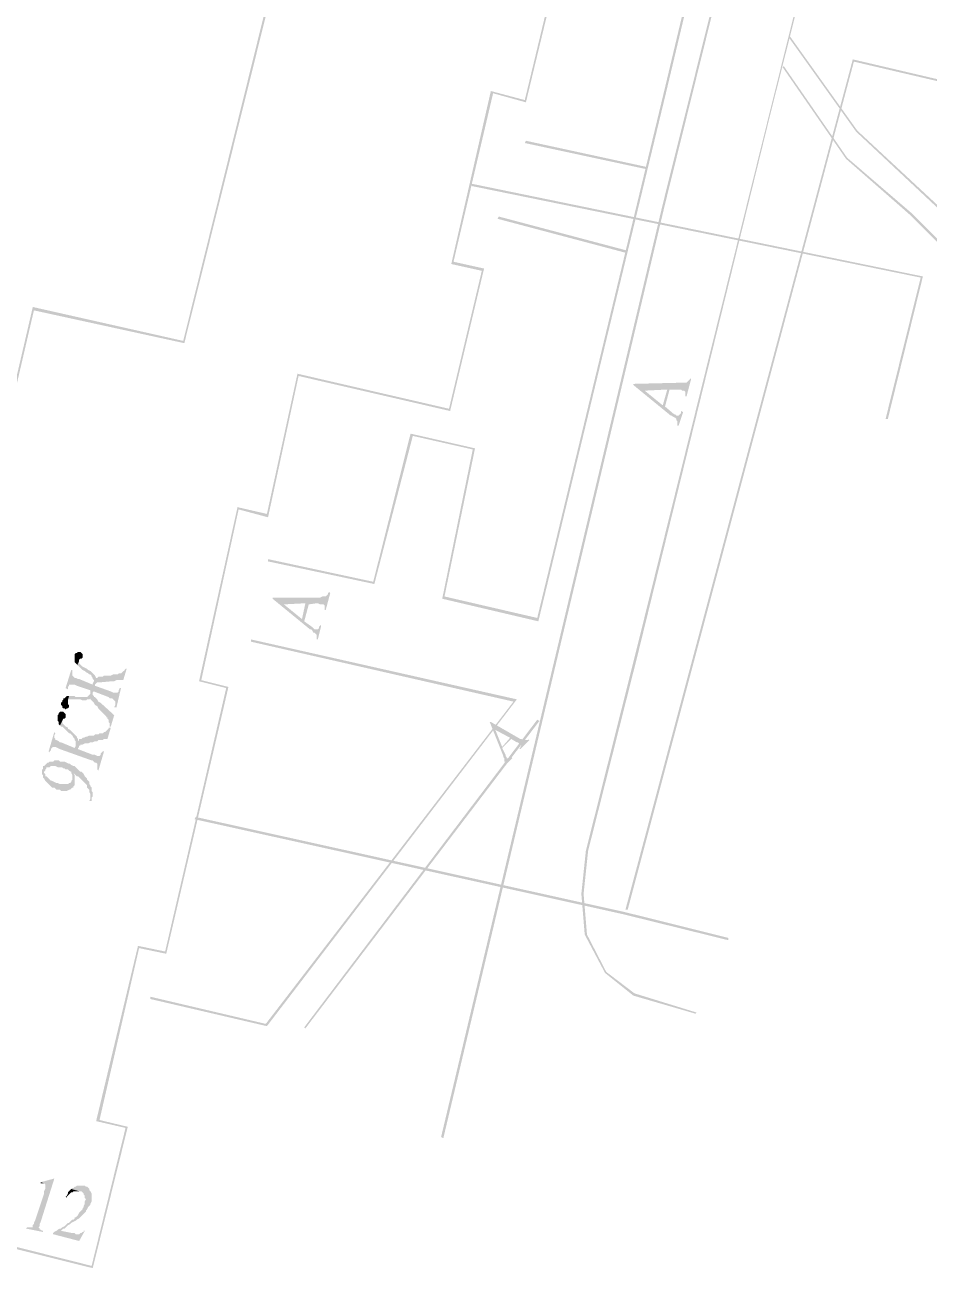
# Model space of a CAD drawing. Extents: x 243 to 885, y -99 to 1005.
# Drawn here: x 382.6 to 427.4, y 49.2 to 110.8 of the extents above; entities that cross this region are included whole.
import ezdxf

# ---------------------------------------------------------------- set-up
doc = ezdxf.new("R2010")
doc.units = 0
doc.header["$MEASUREMENT"] = 0
doc.layers.add('PDF _Сплошная заливка', color=7, linetype='Continuous')

msp = doc.modelspace()

# ---------------------------------------------------------------- hatches: boundary and pattern name
at = {"layer": 'PDF _Сплошная заливка', "linetype": 'ByBlock', "transparency": 33554559}
for points in [[(403.232, 55.723), (403.344, 55.667), (414.318, 101.916), (423.892, 140.55), (423.389, 143.63), (422.325, 145.758), (420.645, 147.437), (418.517, 148.053), (396.793, 152.924), (394.889, 149.957), (385.986, 151.973), (385.538, 155.276), (385.482, 155.276), (385.874, 151.861), (394.945, 149.845), (396.849, 152.812), (418.517, 147.997), (420.589, 147.325), (422.269, 145.702), (423.277, 143.574), (423.836, 140.55), (414.206, 101.916)], [(432.123, 118.938), (432.235, 118.938), (432.907, 122.577), (432.347, 124.985), (430.611, 126.552), (428.316, 127.168), (425.964, 126.608), (424.228, 125.489), (419.469, 106.34), (412.806, 79.464), (410.398, 69.889), (410.175, 67.761), (410.342, 65.746), (411.35, 63.842), (412.75, 62.722), (415.83, 61.826), (415.886, 61.882), (412.806, 62.834), (411.406, 63.898), (410.454, 65.746), (410.286, 67.761), (410.51, 69.889), (412.918, 79.408), (419.525, 106.34), (424.34, 125.433), (426.02, 126.552), (428.316, 127.056), (430.555, 126.44), (432.291, 124.929), (432.795, 122.577)], [(394.665, 84.335), (394.665, 84.223), (399.928, 83.103), (401.832, 90.438), (404.799, 89.766), (403.288, 82.375), (408.047, 81.255), (414.374, 107.459), (417.677, 121.345), (417.565, 121.345), (414.262, 107.459), (407.991, 81.423), (403.4, 82.487), (404.911, 89.822), (401.72, 90.55), (399.872, 83.215)], [(412.358, 66.977), (412.47, 66.977), (423.668, 108.971), (450.936, 102.588), (452.616, 110.259), (452.504, 110.315), (450.824, 102.7), (423.612, 109.083)], [(420.477, 110.259), (420.421, 110.203), (423.78, 105.5), (431.731, 98.053), (434.643, 95.141), (434.699, 95.253), (431.787, 98.165), (423.836, 105.556)], [(432.179, 95.645), (432.291, 95.701), (426.524, 101.468), (423.333, 104.212), (420.197, 108.747), (420.141, 108.691), (423.277, 104.156), (426.412, 101.412)], [(407.431, 105.052), (407.375, 104.94), (413.366, 103.652), (413.366, 103.764)], [(404.743, 102.924), (404.743, 102.812), (426.972, 98.277), (425.236, 91.278), (425.348, 91.278), (427.084, 98.333)], [(412.358, 99.509), (412.414, 99.621), (406.087, 101.3), (406.031, 101.188)], [(412.75, 93.014), (413.31, 92.678), (414.43, 92.734), (414.206, 91.95), (414.542, 92.734), (414.934, 92.734), (414.99, 92.734), (415.102, 92.734), (415.158, 92.678), (415.214, 92.678), (415.27, 92.678), (415.326, 92.622), (415.326, 92.566), (415.326, 92.51), (415.326, 92.398), (415.382, 92.398), (415.606, 93.237), (415.55, 93.293), (415.55, 93.237), (415.494, 93.181), (415.438, 93.126), (415.382, 93.07), (415.326, 93.07), (415.27, 93.07), (415.214, 93.07), (415.158, 93.07), (415.046, 93.07)], [(412.75, 93.014), (412.75, 92.958), (414.598, 91.446), (414.654, 91.446), (414.71, 91.39), (414.822, 91.334), (414.878, 91.278), (414.878, 91.222), (414.934, 91.166), (414.934, 91.11), (414.934, 91.054), (414.934, 90.942), (414.99, 90.942), (415.214, 91.614), (415.102, 91.67), (415.102, 91.614), (415.102, 91.558), (415.046, 91.502), (414.99, 91.446), (414.878, 91.446), (414.822, 91.502), (414.766, 91.502), (414.71, 91.558), (414.318, 91.894), (414.542, 92.734), (414.206, 91.95), (413.31, 92.678)], [(394.889, 82.431), (395.449, 82.095), (396.513, 82.151), (396.345, 81.367), (396.681, 82.095), (397.072, 82.151), (397.128, 82.151), (397.24, 82.095), (397.296, 82.095), (397.352, 82.095), (397.408, 82.095), (397.464, 82.039), (397.464, 81.983), (397.464, 81.927), (397.464, 81.815), (397.52, 81.815), (397.744, 82.655), (397.688, 82.711), (397.632, 82.655), (397.632, 82.599), (397.576, 82.543), (397.52, 82.487), (397.464, 82.487), (397.408, 82.487), (397.352, 82.487), (397.24, 82.431), (397.184, 82.431)], [(394.889, 82.431), (394.889, 82.375), (396.737, 80.863), (396.793, 80.863), (396.849, 80.807), (396.905, 80.695), (396.961, 80.695), (397.016, 80.639), (397.072, 80.583), (397.072, 80.527), (397.072, 80.471), (397.072, 80.359), (397.128, 80.359), (397.296, 81.031), (397.24, 81.087), (397.24, 81.031), (397.184, 80.975), (397.184, 80.919), (397.128, 80.863), (397.072, 80.863), (397.016, 80.863), (396.961, 80.863), (396.905, 80.919), (396.849, 80.975), (396.457, 81.255), (396.681, 82.095), (396.345, 81.367), (395.449, 82.095)], [(393.825, 80.359), (393.825, 80.247), (406.815, 77.28), (394.553, 61.322), (388.842, 62.666), (388.842, 62.554), (394.609, 61.21), (406.983, 77.392)], [(385.09, 79.52), (385.09, 79.24), (385.146, 79.184), (385.202, 79.128), (385.202, 79.072), (385.314, 79.296), (385.314, 79.352), (385.37, 79.408), (385.426, 79.408), (385.482, 79.464), (385.482, 79.52), (385.482, 79.576), (385.482, 79.632), (385.426, 79.688), (385.37, 79.744), (385.314, 79.744), (385.258, 79.744), (385.202, 79.688), (385.146, 79.688), (385.09, 79.632)], [(384.922, 78.848), (384.642, 77.952), (384.754, 77.896), (384.754, 78.008), (384.81, 78.064), (384.81, 78.12), (384.866, 78.12), (384.922, 78.12), (385.034, 78.12), (385.09, 78.12), (385.202, 78.064), (385.874, 77.84), (385.874, 77.784), (385.874, 77.728), (385.986, 78.176), (385.986, 78.12), (385.314, 78.4), (385.258, 78.4), (385.146, 78.456), (385.09, 78.456), (385.034, 78.512), (384.978, 78.568), (384.978, 78.624), (384.978, 78.68), (384.978, 78.736), (384.978, 78.848)], [(385.202, 79.072), (385.258, 79.072), (385.314, 79.016), (385.37, 78.96), (385.426, 78.904), (385.482, 78.848), (385.594, 78.792), (385.65, 78.736), (385.762, 78.68), (385.818, 78.624), (385.874, 78.624), (385.93, 78.568), (385.93, 78.512), (385.986, 78.456), (385.986, 78.4), (386.042, 78.344), (386.042, 78.288), (385.986, 78.176), (385.818, 77.392), (385.874, 77.448), (385.874, 77.392), (385.93, 77.336), (385.986, 77.28), (386.042, 77.224), (386.098, 77.112), (386.21, 77.056), (386.266, 76.944), (386.322, 76.888), (386.378, 76.832), (386.434, 76.776), (386.49, 76.72), (386.546, 76.664), (386.602, 76.608), (386.658, 76.552), (386.658, 76.496), (386.714, 76.496), (386.714, 76.44), (386.77, 76.384), (386.77, 76.328), (386.77, 76.272), (386.826, 76.216), (386.826, 76.16), (386.826, 76.048), (386.882, 76.048), (387.05, 76.608), (386.434, 77.168), (386.378, 77.224), (386.266, 77.28), (386.21, 77.392), (386.154, 77.448), (386.098, 77.504), (386.042, 77.504), (386.042, 77.56), (385.986, 77.616), (385.986, 77.672), (385.986, 77.728), (386.098, 78.12), (386.21, 78.456), (386.154, 78.456), (386.098, 78.568), (386.042, 78.624), (385.986, 78.68), (385.93, 78.736), (385.874, 78.792), (385.762, 78.848), (385.706, 78.904), (385.594, 78.96), (385.482, 79.016), (385.426, 79.072), (385.37, 79.128), (385.314, 79.184), (385.314, 79.296)], [(386.21, 78.456), (386.098, 78.12), (386.154, 78.176), (386.21, 78.232), (386.266, 78.232), (386.322, 78.232), (386.938, 78.288), (387.05, 78.288), (387.162, 78.344), (387.274, 78.344), (387.33, 78.344), (387.386, 78.344), (387.442, 78.344), (387.498, 78.344), (387.666, 78.904), (387.61, 78.904), (387.554, 78.848), (387.554, 78.792), (387.498, 78.792), (387.442, 78.736), (387.386, 78.68), (387.33, 78.68), (387.274, 78.68), (387.218, 78.624), (387.162, 78.624), (387.05, 78.624), (386.994, 78.624), (386.882, 78.568), (386.826, 78.568), (386.714, 78.568), (386.658, 78.568), (386.546, 78.568), (386.49, 78.512), (386.434, 78.512), (386.378, 78.512), (386.322, 78.512), (386.266, 78.512)], [(384.81, 77.56), (384.754, 77.336), (384.754, 77.392), (384.866, 77.392), (384.922, 77.392), (384.978, 77.392), (385.09, 77.392), (385.202, 77.392), (385.258, 77.392), (385.37, 77.392), (385.482, 77.336), (385.538, 77.336), (385.594, 77.336), (385.65, 77.336), (385.706, 77.392), (385.818, 77.392), (385.986, 78.176), (385.874, 77.728), (385.874, 77.672), (385.818, 77.616), (385.762, 77.56), (385.706, 77.504), (385.594, 77.504), (385.538, 77.504), (385.482, 77.504), (385.426, 77.504), (385.314, 77.504), (385.202, 77.504), (385.146, 77.504), (385.09, 77.56), (384.978, 77.56), (384.922, 77.56), (384.866, 77.56)], [(386.098, 78.12), (385.986, 77.728), (386.042, 77.784), (386.77, 77.504), (386.826, 77.448), (386.938, 77.448), (386.994, 77.392), (387.05, 77.336), (387.106, 77.28), (387.106, 77.168), (387.106, 77.112), (387.05, 77), (387.162, 77), (387.386, 77.952), (387.33, 77.952), (387.274, 77.84), (387.274, 77.784), (387.218, 77.728), (387.162, 77.728), (387.106, 77.728), (387.05, 77.728), (386.994, 77.728), (386.882, 77.784), (386.098, 78.064)], [(384.474, 77.28), (384.418, 77.224), (384.418, 77.112), (384.474, 77.056), (384.474, 77), (384.53, 76.944), (384.586, 76.944), (384.642, 76.888), (384.698, 76.944), (384.754, 76.944), (384.81, 77), (384.81, 77.056), (384.81, 77.112), (384.754, 77.168), (384.754, 77.224), (384.754, 77.28), (384.754, 77.336), (384.81, 77.56), (384.698, 77.56), (384.642, 77.504), (384.586, 77.448), (384.53, 77.448), (384.53, 77.392), (384.474, 77.336)], [(384.25, 76.608), (384.25, 76.328), (384.306, 76.272), (384.306, 76.16), (384.362, 76.104), (384.474, 76.328), (384.53, 76.44), (384.586, 76.44), (384.642, 76.496), (384.642, 76.552), (384.642, 76.608), (384.642, 76.664), (384.586, 76.72), (384.53, 76.776), (384.474, 76.776), (384.418, 76.776), (384.362, 76.776), (384.306, 76.72), (384.306, 76.664)], [(396.457, 61.154), (396.513, 61.098), (408.103, 76.328), (407.991, 76.384)], [(384.082, 75.768), (383.802, 74.816), (383.858, 74.76), (383.858, 74.816), (383.914, 74.872), (383.914, 74.928), (383.97, 74.984), (384.026, 75.04), (384.082, 75.04), (384.138, 75.04), (384.25, 74.984), (384.362, 74.928), (385.93, 74.368), (385.986, 74.368), (386.042, 74.312), (386.098, 74.256), (386.154, 74.256), (386.21, 74.2), (386.21, 74.144), (386.21, 74.088), (386.21, 73.976), (386.21, 73.92), (386.266, 73.864), (386.546, 74.816), (386.49, 74.816), (386.434, 74.76), (386.378, 74.704), (386.378, 74.648), (386.322, 74.592), (386.266, 74.592), (386.21, 74.592), (386.098, 74.648), (385.986, 74.648), (385.258, 74.928), (385.37, 75.432), (385.314, 75.432), (385.314, 75.376), (385.258, 75.32), (385.258, 75.376), (385.258, 75.432), (385.09, 74.984), (384.418, 75.264), (384.362, 75.264), (384.306, 75.32), (384.194, 75.376), (384.138, 75.376), (384.138, 75.432), (384.082, 75.488), (384.082, 75.544), (384.082, 75.6), (384.138, 75.712)], [(384.362, 76.104), (384.418, 76.048), (384.474, 76.048), (384.53, 75.992), (384.642, 75.88), (384.698, 75.824), (384.754, 75.768), (384.81, 75.712), (384.866, 75.712), (384.922, 75.656), (384.978, 75.6), (385.034, 75.488), (385.09, 75.432), (385.09, 75.376), (385.146, 75.32), (385.146, 75.264), (385.146, 75.208), (385.146, 75.152), (385.146, 75.096), (385.09, 74.984), (385.258, 75.432), (385.202, 75.488), (385.202, 75.544), (385.146, 75.6), (385.09, 75.656), (385.034, 75.712), (384.978, 75.768), (384.922, 75.824), (384.866, 75.88), (384.754, 75.936), (384.754, 75.992), (384.642, 76.048), (384.586, 76.104), (384.53, 76.16), (384.474, 76.216), (384.474, 76.328)], [(385.37, 75.432), (385.258, 74.928), (385.258, 74.984), (385.314, 75.04), (385.314, 75.096), (385.37, 75.096), (385.37, 75.152), (385.426, 75.152), (385.482, 75.152), (385.594, 75.208), (385.65, 75.208), (385.762, 75.208), (385.874, 75.264), (385.986, 75.264), (386.098, 75.32), (386.21, 75.32), (386.266, 75.376), (386.378, 75.376), (386.434, 75.376), (386.49, 75.376), (386.546, 75.432), (386.602, 75.432), (386.658, 75.432), (386.714, 75.432), (386.882, 75.992), (386.77, 75.992), (386.77, 75.936), (386.714, 75.88), (386.658, 75.824), (386.602, 75.768), (386.546, 75.768), (386.49, 75.712), (386.434, 75.712), (386.378, 75.712), (386.322, 75.712), (386.266, 75.656), (386.21, 75.656), (386.098, 75.656), (386.042, 75.6), (385.93, 75.6), (385.818, 75.6), (385.706, 75.544), (385.65, 75.544), (385.538, 75.488), (385.482, 75.488), (385.426, 75.432)], [(405.695, 76.272), (405.639, 76.272), (406.311, 74.592), (406.311, 74.536), (406.367, 74.48), (406.367, 74.424), (406.367, 74.368), (406.367, 74.312), (406.423, 74.312), (406.367, 74.256), (406.367, 74.2), (406.367, 74.144), (406.367, 74.088), (406.759, 74.48), (406.703, 74.536), (406.647, 74.48), (406.591, 74.48), (406.591, 74.424), (406.535, 74.48), (406.479, 74.48), (406.479, 74.536), (406.423, 74.592), (406.423, 74.648), (406.255, 74.984), (406.703, 75.432), (406.255, 75.04), (405.919, 75.88)], [(405.695, 76.272), (405.919, 75.88), (406.647, 75.488), (406.255, 75.04), (406.703, 75.432), (406.983, 75.264), (407.039, 75.264), (407.095, 75.208), (407.151, 75.152), (407.207, 75.096), (407.151, 75.04), (407.151, 74.984), (407.095, 74.928), (407.151, 74.928), (407.599, 75.376), (407.543, 75.432), (407.543, 75.376), (407.487, 75.376), (407.431, 75.376), (407.375, 75.376), (407.319, 75.376), (407.263, 75.376), (407.207, 75.432), (407.151, 75.432)], [(383.523, 73.92), (383.467, 73.92), (383.467, 73.696), (383.523, 73.64), (383.523, 73.584), (383.635, 73.864), (383.635, 73.92), (383.691, 73.976), (383.691, 74.032), (383.802, 74.032), (383.858, 74.032), (383.914, 74.088), (383.97, 74.088), (384.026, 74.088), (384.138, 74.088), (384.25, 74.032), (384.306, 74.032), (384.418, 74.032), (384.474, 74.032), (384.53, 73.976), (384.586, 73.976), (384.642, 73.92), (384.754, 73.92), (384.81, 73.864), (384.922, 73.808), (384.922, 73.752), (384.978, 73.64), (384.978, 73.584), (384.978, 73.528), (385.034, 73.752), (385.09, 73.696), (385.146, 73.64), (385.202, 73.584), (385.258, 73.584), (385.314, 73.528), (385.37, 73.472), (385.426, 73.416), (385.482, 73.36), (385.538, 73.304), (385.594, 73.249), (385.65, 73.193), (385.706, 73.137), (385.706, 73.025), (385.762, 72.969), (385.818, 72.913), (385.818, 72.857), (385.818, 72.801), (385.874, 72.689), (385.874, 72.633), (385.874, 72.577), (385.874, 72.521), (385.874, 72.465), (385.818, 72.353), (385.93, 72.353), (385.93, 72.409), (385.93, 72.465), (385.93, 72.521), (385.986, 72.577), (385.986, 72.633), (385.986, 72.745), (385.986, 72.801), (385.93, 72.857), (385.93, 72.913), (385.93, 73.025), (385.874, 73.081), (385.874, 73.137), (385.818, 73.193), (385.818, 73.304), (385.762, 73.36), (385.706, 73.416), (385.706, 73.472), (385.65, 73.528), (385.594, 73.584), (385.538, 73.696), (385.482, 73.752), (385.426, 73.808), (385.37, 73.808), (385.314, 73.864), (385.258, 73.92), (385.202, 73.976), (385.146, 74.032), (385.09, 74.088), (385.034, 74.088), (384.922, 74.144), (384.866, 74.2), (384.81, 74.2), (384.698, 74.256), (384.586, 74.312), (384.53, 74.312), (384.474, 74.312), (384.362, 74.312), (384.306, 74.368), (384.25, 74.368), (384.138, 74.368), (384.082, 74.368), (384.026, 74.312), (383.97, 74.312), (383.858, 74.312), (383.802, 74.256), (383.747, 74.256), (383.691, 74.2), (383.635, 74.144), (383.579, 74.088), (383.523, 74.088), (383.523, 74.032)], [(383.523, 73.584), (383.523, 73.528), (383.579, 73.472), (383.635, 73.36), (383.691, 73.304), (383.747, 73.249), (383.802, 73.193), (383.858, 73.137), (383.914, 73.081), (383.97, 73.025), (384.082, 73.025), (384.138, 72.969), (384.194, 72.913), (384.306, 72.913), (384.362, 72.913), (384.418, 72.857), (384.53, 72.857), (384.586, 72.857), (384.642, 72.857), (384.698, 72.857), (384.81, 72.913), (384.866, 72.913), (384.978, 73.416), (384.922, 73.36), (384.922, 73.304), (384.866, 73.249), (384.81, 73.249), (384.754, 73.193), (384.698, 73.193), (384.642, 73.193), (384.586, 73.193), (384.474, 73.193), (384.418, 73.193), (384.362, 73.193), (384.25, 73.249), (384.194, 73.249), (384.082, 73.304), (383.97, 73.36), (383.914, 73.36), (383.858, 73.416), (383.802, 73.472), (383.747, 73.528), (383.691, 73.584), (383.635, 73.584), (383.635, 73.696), (383.579, 73.752), (383.579, 73.808), (383.635, 73.864)], [(384.978, 73.528), (384.978, 73.416), (384.866, 72.913), (384.922, 72.969), (384.978, 73.025), (385.034, 73.025), (385.034, 73.081), (385.09, 73.137), (385.09, 73.193), (385.09, 73.249), (385.09, 73.304), (385.09, 73.36), (385.09, 73.416), (385.09, 73.472), (385.09, 73.584), (385.09, 73.64), (385.034, 73.752)], [(391.081, 71.569), (391.025, 71.457), (412.246, 66.753), (417.453, 65.466), (417.453, 65.578), (412.302, 66.865)], [(384.082, 53.651), (384.026, 53.651), (383.411, 53.483), (383.579, 53.428), (383.635, 53.372), (383.635, 53.26), (383.635, 53.204), (383.635, 53.148), (383.579, 53.036), (383.579, 52.924), (383.131, 51.58), (383.075, 51.468), (383.075, 51.412), (383.019, 51.356), (383.019, 51.3), (383.019, 51.244), (382.907, 51.244), (382.795, 51.244), (382.739, 51.244), (382.683, 51.188), (383.523, 51.02), (383.523, 51.076), (383.467, 51.076), (383.411, 51.132), (383.355, 51.132), (383.355, 51.188), (383.299, 51.244), (383.355, 51.3), (383.355, 51.412), (383.411, 51.524)], [(385.482, 53.316), (385.202, 53.316), (385.146, 53.26), (385.09, 53.26), (385.034, 53.204), (384.978, 53.204), (384.922, 53.148), (385.314, 53.036), (385.37, 53.036), (385.426, 53.036), (385.482, 52.98), (385.538, 52.924), (385.538, 52.868), (385.594, 52.812), (385.594, 52.756), (385.594, 52.7), (385.65, 52.644), (385.594, 52.532), (385.594, 52.476), (385.594, 52.42), (385.538, 52.308), (385.538, 52.252), (385.482, 52.196), (385.482, 52.14), (385.426, 52.084), (385.37, 52.028), (385.314, 51.972), (385.258, 51.86), (385.202, 51.804), (385.146, 51.748), (385.09, 51.748), (385.09, 51.692), (385.034, 51.636), (384.978, 51.636), (384.922, 51.58), (384.866, 51.524), (384.81, 51.468), (384.754, 51.468), (384.698, 51.412), (384.642, 51.356), (384.586, 51.3), (384.474, 51.244), (384.418, 51.188), (384.362, 51.188), (384.25, 51.132), (384.418, 51.076), (384.474, 51.132), (384.53, 51.188), (384.586, 51.188), (384.642, 51.244), (384.698, 51.3), (384.754, 51.356), (384.866, 51.412), (384.922, 51.468), (385.034, 51.524), (385.146, 51.58), (385.202, 51.636), (385.314, 51.692), (385.37, 51.748), (385.426, 51.804), (385.482, 51.86), (385.538, 51.916), (385.594, 51.972), (385.65, 52.028), (385.65, 52.084), (385.706, 52.14), (385.762, 52.252), (385.818, 52.308), (385.874, 52.364), (385.874, 52.42), (385.93, 52.532), (385.93, 52.588), (385.93, 52.644), (385.93, 52.756), (385.93, 52.812), (385.93, 52.868), (385.93, 52.924), (385.874, 53.036), (385.818, 53.092), (385.818, 53.148), (385.762, 53.204), (385.706, 53.26), (385.65, 53.26), (385.594, 53.316)], [(384.922, 53.148), (384.866, 53.092), (384.81, 53.036), (384.754, 52.98), (384.754, 52.924), (384.698, 52.812), (384.642, 52.756), (384.698, 52.7), (384.698, 52.756), (384.754, 52.812), (384.81, 52.868), (384.866, 52.924), (384.922, 52.98), (384.978, 52.98), (385.034, 53.036), (385.146, 53.036), (385.202, 53.036), (385.258, 53.036), (385.314, 53.036)], [(385.594, 51.076), (385.538, 51.076), (385.538, 51.02), (385.482, 51.02), (385.426, 50.964), (385.37, 50.964), (385.314, 50.908), (385.258, 50.908), (385.202, 50.908), (385.146, 50.908), (385.09, 50.964), (384.978, 50.964), (384.418, 51.076), (384.25, 51.132), (384.194, 51.076), (384.082, 51.02), (384.026, 50.964), (384.026, 50.908), (385.314, 50.572)]]:
    msp.add_hatch(color=256, dxfattribs=at).paths.add_polyline_path(points)
h = msp.add_hatch(color=256, dxfattribs=at)
h.paths.add_polyline_path([(411.07, 129.688), (408.943, 120.729), (410.566, 120.337), (407.375, 107.067), (405.695, 107.515), (403.735, 98.949), (405.247, 98.613), (403.623, 91.782), (396.121, 93.517), (394.609, 86.574), (393.153, 86.91), (391.249, 78.288), (392.593, 77.952), (389.57, 64.906), (388.226, 65.186), (386.154, 56.507), (387.61, 56.171), (385.93, 49.34), (372.828, 52.644), (383.075, 96.653), (390.521, 95.029), (401.496, 139.095), (414.318, 135.903), (412.862, 129.352)])
h.paths.add_polyline_path([(409.055, 120.785), (411.126, 129.576), (412.918, 129.24), (414.43, 135.959), (401.384, 139.207), (390.465, 95.141), (383.019, 96.821), (372.716, 52.532), (385.986, 49.228), (387.722, 56.227), (386.322, 56.563), (388.282, 65.074), (389.626, 64.794), (392.705, 78.008), (391.361, 78.344), (393.209, 86.798), (394.665, 86.407), (396.177, 93.405), (403.679, 91.67), (405.359, 98.725), (403.847, 99.061), (405.807, 107.403), (407.431, 106.955), (410.678, 120.393)], flags=0)

# ---------------------------------------------------------------- linework, layer by layer
at = {"layer": 'PDF _Сплошная заливка', "linetype": 'ByBlock', "lineweight": 18, "transparency": 33554559}
msp.add_solid([(383.411, 53.483), (383.411, 53.428), (383.579, 53.428)], dxfattribs=at)

doc.saveas('drawing.dxf')
